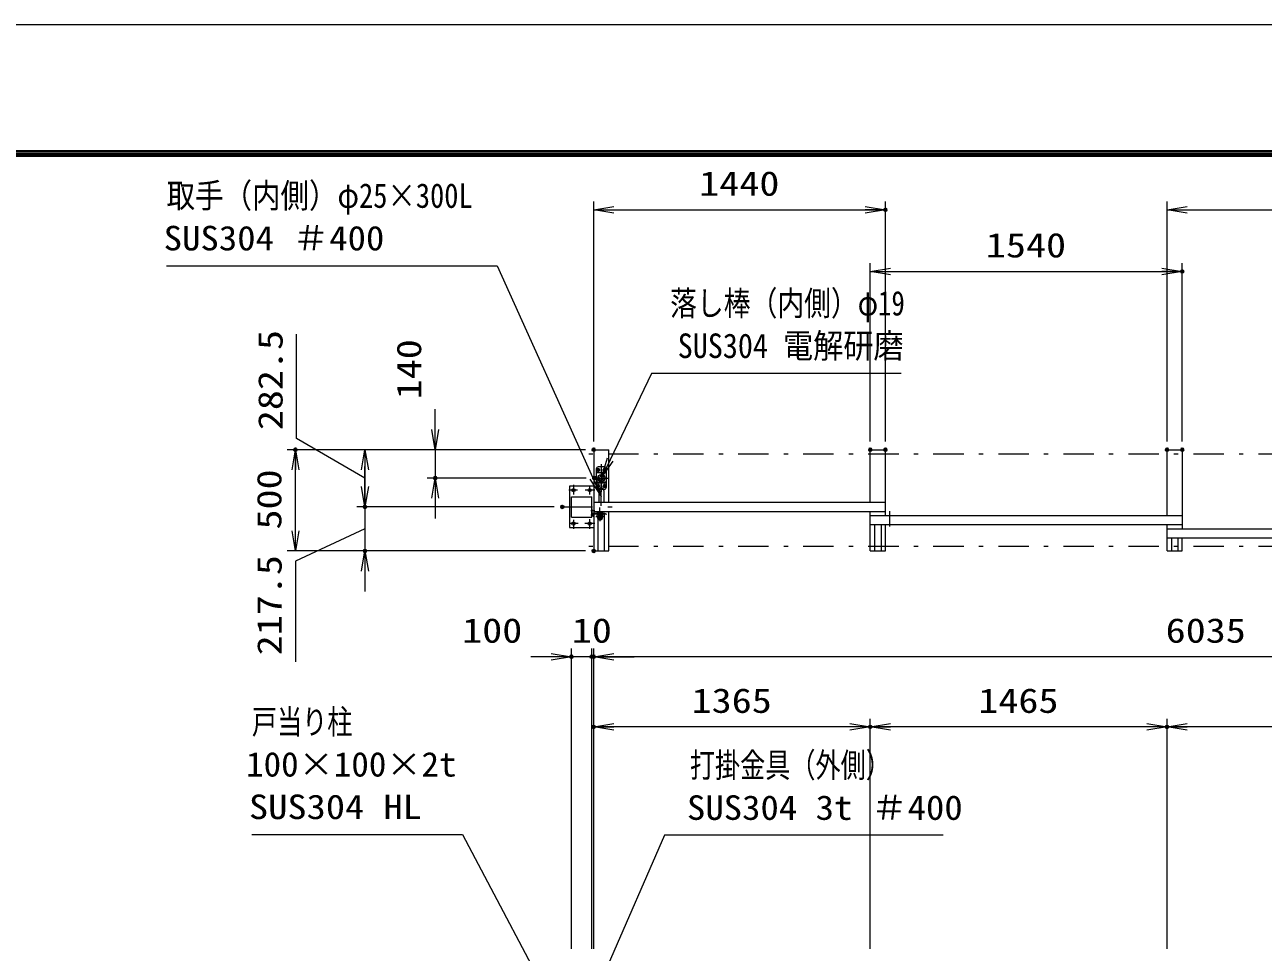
# Model space of a CAD drawing. Units: millimetres at full size. Extents: x -11880 to 11880, y -8400 to 8400.
# Drawn here: x -5545 to 568, y 3821 to 8400 of the extents above; entities that cross this region are included whole.
import ezdxf
from ezdxf.enums import TextEntityAlignment as Align

# ---------------------------------------------------------------- set-up
doc = ezdxf.new("R2010")
doc.units = ezdxf.units.MM
doc.header["$LTSCALE"] = 30
doc.header["$PDMODE"] = 32
doc.header["$PDSIZE"] = 15
for name, pattern in [('USER1', [10.7, 5, -2.5, 0.7, -2.5]), ('USER2', [2.7, 2, -0.7]), ('USER3', [9, 6, -0.75, 1.5, -0.75]), ('USER5', [160, 100, -20, 20, -20])]:
    doc.linetypes.add(name, pattern=pattern)
for name, color, linetype, lineweight in [('0-0_D-TTL', 7, 'Continuous', 18), ('0-1_外形線', 7, 'Continuous', 18), ('0-2_01', 4, 'Continuous', 18), ('0-3_軸線', 6, 'USER1', 18), ('0-4_隠れ線', 4, 'USER2', 18), ('0-8_寸法線', 3, 'Continuous', 18), ('0-9_0', 7, 'Continuous', 18)]:
    doc.layers.add(name, color=color, linetype=linetype, lineweight=lineweight)
doc.layers.add('0-A_DEFPOINTS', color=7, linetype='Continuous')
doc.styles.add('ＭＳ ゴシック', font='')
doc.styles.get('ＭＳ ゴシック').set_extended_font_data('MS Gothic')

# ---------------------------------------------------------------- blocks, each defined once
blk = doc.blocks.new('_OPEN')
at = {"layer": '0-9_0'}
blk.add_line((0, 0), (-30, 0), dxfattribs=at)
blk.add_lwpolyline([(-30, 5), (0, 0), (-30, -5)], dxfattribs=at)
blk = doc.blocks.new('A$C4093506B')
at = {"layer": '0-1_外形線'}
for p, q in [((-373.3, 0), (376.7, 0)), ((-373.3, -1755), (-373.3, 0)), ((376.7, -1755), (376.7, 0))]:
    blk.add_line(p, q, dxfattribs=at)
blk.add_arc((1.7, -1755), 375, 180, 0, dxfattribs=at)
at = {"layer": '0-3_軸線', "linetype": 'USER3'}
blk.add_line((1.7, 532.5), (1.7, -2662.5), dxfattribs=at)
blk = doc.blocks.new('PROFSP00FOS256')
at = {"layer": '0-1_外形線'}
blk.add_lwpolyline([(0, -225.2), (195, -112.6), (195, 112.6), (0, 225.2), (-195, 112.6), (-195, -112.6)], close=True, dxfattribs=at)
for start, end in [(0, 180), (180, 0)]:
    blk.add_arc((0, 0), 195, start, end, dxfattribs=at)
at = {"layer": '0-3_軸線'}
for p, q in [((-243.2, 0), (243.2, 0)), ((0, 243.2), (0, -243.2))]:
    blk.add_line(p, q, dxfattribs=at)
blk = doc.blocks.new('tedrtdyfdufu')
at = {"layer": '0-1_外形線'}
for p, q in [((-750, 1350), (-750, -1350)), ((750, 750), (-750, 750)), ((450, 1650), (-450, 1650)), ((750, -1350), (750, 1350)), ((750, -750), (-750, -750)), ((-450, -1650), (450, -1650))]:
    blk.add_line(p, q, dxfattribs=at)
blk.add_circle((0, 0), 525, dxfattribs=at)
for centre, start, end in [((-450, 1350), 90, 180), ((450, 1350), 0, 90), ((-450, -1350), 180, 270), ((450, -1350), 270, 0)]:
    blk.add_arc(centre, 300, start, end, dxfattribs=at)
at = {"layer": '0-3_軸線', "linetype": 'Continuous'}
for p, q in [((0, 2034.1), (0, -2034.1)), ((-1041.3, 0), (1041.3, 0)), ((-693.4, 1200), (-180.8, 1200)), ((171.6, 1200), (684.3, 1200)), ((-450, -929.1), (-450, -1505.8)), ((171.6, -1200), (684.3, -1200))]:
    blk.add_line(p, q, dxfattribs=at)
at = {"layer": '0-4_隠れ線'}
blk.add_line((750, -630), (-750, -630), dxfattribs=at)
blk.add_circle((0, 0), 315, dxfattribs=at)
at = {"layer": '0-9_0'}
for p in [(-450, 1200), (450, 1200), (-450, -1200), (450, -1200)]:
    blk.add_blockref('PROFSP00FOS256', p, dxfattribs=at)
blk = doc.blocks.new('_DOTSMALL')
at = {"layer": '0-9_0'}
blk.add_line((-1.875, 0), (1.875, 0), dxfattribs=at)
blk = doc.blocks.new('S174')
at = {"layer": '0-8_寸法線'}
for points in [[(15504651.3, -26421608.6), (15553589.7, -26421608.6), (15567786.9, -26453022.4), (15569022.4, -26455756.2)], [(15567331.3, -26453228.3), (15569022.4, -26455756.2), (15568242.5, -26452816.5)]]:
    blk.add_lwpolyline(points, dxfattribs=at)
at = {"layer": '0-8_寸法線', "color": 254, "style": 'ＭＳ ゴシック'}
for s, width, p in [('取手（内側）φ25×300L', 0.85, (15504651.3, -26414118.1)), ('SUS304 ＃400', 1.1, (15504219.3, -26420418.1))]:
    blk.add_text(s, height=3637, dxfattribs=dict(at, width=width)).set_placement(p, align=Align.BOTTOM_LEFT)
blk = doc.blocks.new('S175')
at = {"layer": '0-8_寸法線'}
for points in [[(15613430.2, -26437549.7), (15576443.8, -26437549.7), (15570318.8, -26450331.7), (15569022.4, -26453037.1)], [(15569867.9, -26450115.6), (15569022.4, -26453037.1), (15570769.7, -26450547.8)]]:
    blk.add_lwpolyline(points, dxfattribs=at)
at = {"layer": '0-8_寸法線', "color": 254, "style": 'ＭＳ ゴシック'}
for s, width, p in [('落し棒（内側）φ19', 0.8, (15579215.8, -26430059.1)), ('SUS304 電解研磨', 0.9, (15580339, -26436359.1))]:
    blk.add_text(s, height=3637, dxfattribs=dict(at, width=width)).set_placement(p, align=Align.BOTTOM_LEFT)
blk = doc.blocks.new('S181')
at = {"layer": '0-8_寸法線'}
for points in [[(15517279.6, -26505834.4), (15548477.2, -26505834.4), (15563331.5, -26533990), (15564731.4, -26536643.3)], [(15562889.3, -26534223.3), (15564731.4, -26536643.3), (15563773.8, -26533756.7)]]:
    blk.add_lwpolyline(points, dxfattribs=at)
at = {"layer": '0-8_寸法線', "color": 254, "style": 'ＭＳ ゴシック'}
for s, width, p in [('戸当り柱', 0.75, (15517279.6, -26492043.8)), ('100×100×2t', 1.05, (15516415.6, -26498343.8)), ('SUS304 HL', 1.15, (15516847.6, -26504643.8))]:
    blk.add_text(s, height=3637, dxfattribs=dict(at, width=width)).set_placement(p, align=Align.BOTTOM_LEFT)
blk = doc.blocks.new('S182')
at = {"layer": '0-8_寸法線'}
for points in [[(15619634.6, -26505949.9), (15578357, -26505949.9), (15570024.4, -26525098.2), (15568827.4, -26527849)], [(15569566, -26524898.7), (15568827.4, -26527849), (15570482.9, -26525297.7)]]:
    blk.add_lwpolyline(points, dxfattribs=at)
at = {"layer": '0-8_寸法線', "color": 254, "style": 'ＭＳ ゴシック'}
for s, width, p in [('打掛金具（外側）', 0.75, (15582137, -26498459.3)), ('SUS304 3t ＃400', 1.1, (15581705, -26504759.3))]:
    blk.add_text(s, height=3637, dxfattribs=dict(at, width=width)).set_placement(p, align=Align.BOTTOM_LEFT)

msp = doc.modelspace()

# ---------------------------------------------------------------- linework, layer by layer
at = {"layer": '0-0_D-TTL'}
for points in [[(-11880.5, -8400.08), (11879.5, -8400.08), (11879.5, 8399.92), (-11880.5, 8399.92)], [(-11116.79, 7779.35), (11115.78, 7779.35), (11115.78, -7777.79), (-11116.79, -7777.79)], [(-11109.72, 7772.28), (11108.71, 7772.28), (11108.71, -7770.72), (-11109.72, -7770.72)], [(-11102.65, 7765.21), (11101.64, 7765.21), (11101.64, -7763.65), (-11102.65, -7763.65)], [(-11095.58, 7758.13), (11094.57, 7758.13), (11094.57, -7756.58), (-11095.58, -7756.58)], [(-11088.5, 7751.06), (11087.5, 7751.06), (11087.5, -7749.51), (-11088.5, -7749.51)]]:
    msp.add_lwpolyline(points, close=True, dxfattribs=at)
at = {"layer": '0-1_外形線'}
for p, q in [((-2736.54, 6302.32), (-2736.54, 5802.32)), ((-2736.54, 6302.32), (-2661.54, 6302.32)), ((-2661.54, 6042.32), (-2661.54, 6302.32)), ((-1371.54, 6042.32), (-1371.54, 6302.32)), ((-1371.54, 6302.32), (-1296.54, 6302.32)), ((-1296.54, 5977.32), (-1296.54, 6302.32)), ((93.46, 5977.32), (93.46, 6302.32)), ((93.46, 6302.32), (168.46, 6302.32)), ((168.46, 6302.32), (168.46, 5912.32)), ((-2746.54, 5969.82), (-2746.54, 6069.82)), ((-2743.54, 6010.82), (-2746.54, 6010.82)), ((-2743.54, 5986.02), (-2743.54, 6010.82)), ((-2743.54, 5997.22), (-2743.54, 6006.42)), ((-1296.54, 6042.32), (-2736.54, 6042.32)), ((-2736.54, 5997.32), (-1296.54, 5997.32)), ((-2720.54, 5993.32), (-2720.54, 5997.32)), ((-2690.54, 5993.32), (-2720.54, 5993.32)), ((-2718.04, 5988.32), (-2718.04, 5993.32)), ((-2693.04, 5993.32), (-2693.04, 5988.32)), ((-2690.54, 5993.32), (-2690.54, 5997.32)), ((-2661.54, 5802.32), (-2661.54, 5997.32)), ((-1371.54, 5802.32), (-1371.54, 5997.32)), ((-2682.14, 5986.82), (-2740.54, 5986.82)), ((-2682.54, 5983.82), (-2740.54, 5983.82)), ((-2719.54, 5970.32), (-2719.54, 5979.32)), ((-2693.04, 5988.32), (-2718.04, 5988.32)), ((-2717.54, 5981.32), (-2711.54, 5981.32)), ((-2715.04, 5802.32), (-2715.04, 5960.04)), ((-2711.54, 5986.82), (-2711.54, 5988.32)), ((-2711.54, 5981.32), (-2711.54, 5983.82)), ((-2699.54, 5981.32), (-2711.54, 5981.32)), ((-2699.54, 5977.03), (-2711.54, 5977.03)), ((-2699.54, 5986.82), (-2699.54, 5988.32)), ((-2699.54, 5981.32), (-2699.54, 5983.82)), ((-2693.54, 5981.32), (-2699.54, 5981.32)), ((-2691.54, 5970.32), (-2691.54, 5979.32)), ((-2683.04, 5802.32), (-2683.04, 5983.82)), ((-2674.81, 5981.75), (-2682.54, 5983.82)), ((-2674.03, 5984.65), (-2682.14, 5986.82)), ((-2674.81, 5981.75), (-2674.03, 5984.65)), ((-1371.54, 5977.32), (168.46, 5977.32)), ((-1371.54, 5932.32), (168.46, 5932.32)), ((-1350.04, 5932.32), (-1350.04, 5802.32)), ((-1318.04, 5932.32), (-1318.04, 5802.32)), ((-1296.54, 5802.32), (-1296.54, 5932.32)), ((93.46, 5802.32), (93.46, 5932.32)), ((93.46, 5912.32), (1633.46, 5912.32)), ((93.46, 5867.32), (1633.46, 5867.32)), ((114.96, 5867.32), (114.96, 5802.32)), ((146.96, 5867.32), (146.96, 5802.32)), ((168.46, 5802.32), (168.46, 5867.32)), ((-2736.54, 5802.32), (-2661.54, 5802.32)), ((-1371.54, 5802.32), (-1296.54, 5802.32)), ((93.46, 5802.32), (168.46, 5802.32))]:
    msp.add_line(p, q, dxfattribs=at)
msp.add_circle((-2740.54, 5980.82), 3, dxfattribs=at)
for centre, radius, start, end in [((-2740.54, 5980.82), 6, 89.99999, 30), ((-2717.54, 5979.32), 2, 90, 180), ((-2705.54, 5970.32), 14, 180, 0), ((-2705.54, 5970.32), 9, 131.8103, 48.1897), ((-2693.54, 5979.32), 2, 0, 90)]:
    msp.add_arc(centre, radius, start, end, dxfattribs=at)
at = {"layer": '0-2_01', "linetype": 'USER5'}
for p, q in [((-2836.54, 6128.26), (-2836.54, 6080.58)), ((-2756.54, 6125.88), (-2756.54, 6080.58)), ((-2816.14, 6102.32), (-2859.05, 6102.32)), ((-2731.54, 6102.32), (-2778, 6102.32)), ((-2813.76, 5937.32), (-2856.66, 5937.32)), ((-2836.54, 5956.63), (-2836.54, 5911.34)), ((-2731.54, 5937.32), (-2780.38, 5937.32)), ((-2756.54, 5959.01), (-2756.54, 5911.34))]:
    msp.add_line(p, q, dxfattribs=at)
at = {"layer": '0-2_01', "color": 7}
for p, q in [((-2846.54, 5969.82), (-2846.54, 6069.82)), ((-2846.54, 6069.82), (-2746.54, 6069.82)), ((-2846.54, 5969.82), (-2746.54, 5969.82))]:
    msp.add_line(p, q, dxfattribs=at)
msp.add_lwpolyline([(-2736.54, 6122.32), (-2856.54, 6122.32), (-2856.54, 5917.32), (-2736.54, 5917.32)], dxfattribs=at)
for centre in [(-2836.54, 6102.32), (-2756.54, 6102.32), (-2836.54, 5937.32), (-2756.54, 5937.32)]:
    msp.add_circle(centre, 8, dxfattribs=at)
at = {"layer": '0-3_軸線'}
for p, q in [((5509.72, 6280.82), (-2820.41, 6280.82)), ((-2891.74, 6019.82), (-2632.23, 6019.82)), ((-1275.54, 5923.73), (-1275.54, 5999.34)), ((5509.72, 5823.82), (-2796.33, 5823.82))]:
    msp.add_line(p, q, dxfattribs=at)
at = {"layer": '0-3_軸線', "linetype": 'Continuous'}
for p, q in [((-2699.04, 6229.31), (-2699.04, 6093.7)), ((-2730.54, 6000.82), (-2750.54, 6000.82)), ((-2705.54, 5985.32), (-2705.54, 6017.39)), ((-2750.84, 5980.82), (-2732.24, 5980.82)), ((-2740.54, 5971.87), (-2740.54, 5988.47)), ((-2685.54, 5970.32), (-2725.54, 5970.32)), ((-2705.54, 5969.32), (-2705.54, 5984.32)), ((-2705.54, 5969.32), (-2705.54, 5948.94))]:
    msp.add_line(p, q, dxfattribs=at)
at = {"layer": '0-8_寸法線'}
for p, q in [((-2736.54, 6342.32), (-2736.54, 7526.69)), ((-1296.54, 6342.32), (-1296.54, 7526.69)), ((93.46, 6342.32), (93.46, 7526.69)), ((-2736.54, 7486.69), (-1296.54, 7486.69)), ((93.46, 7486.69), (1633.46, 7486.69)), ((-1371.54, 6342.32), (-1371.54, 7222.32)), ((168.46, 6342.32), (168.46, 7222.32)), ((-1371.54, 7182.32), (168.46, 7182.32)), ((-3519.02, 6402.32), (-3519.02, 6502.32)), ((-2776.54, 6302.32), (-4249.11, 6302.32)), ((-4209.11, 5802.32), (-4209.11, 6302.32)), ((-2776.54, 6302.32), (-3905.63, 6302.32)), ((-3865.63, 6302.32), (-3865.63, 6019.82)), ((-2776.54, 6302.32), (-3559.02, 6302.32)), ((-3519.02, 6302.32), (-3519.02, 6162.32)), ((-3865.63, 6119.82), (-3865.63, 6219.82)), ((-2773.9, 6162.32), (-3559.02, 6162.32)), ((-3519.02, 6062.32), (-3519.02, 5962.32)), ((-2931.74, 6019.82), (-3905.63, 6019.82)), ((-2931.74, 6019.82), (-3905.63, 6019.82)), ((-3865.63, 6019.82), (-3865.63, 5802.32)), ((-3865.63, 5919.82), (-3865.63, 5819.82)), ((-2776.54, 5802.32), (-4249.11, 5802.32)), ((-2776.54, 5802.32), (-3905.63, 5802.32)), ((-3865.63, 5702.32), (-3865.63, 5602.32)), ((-2846.54, 3837.59), (-2846.54, 5320.22)), ((-2746.54, 3837.59), (-2746.54, 5320.22)), ((-2746.54, 3837.59), (-2746.54, 5320.22)), ((-2736.54, 3837.59), (-2736.54, 5320.22)), ((-2736.54, 3837.59), (-2736.54, 5320.22)), ((-2946.54, 5280.22), (-3046.54, 5280.22)), ((-2746.54, 5280.22), (-2846.54, 5280.22)), ((-2736.54, 5280.22), (-2746.54, 5280.22)), ((3298.46, 5280.22), (-2736.54, 5280.22)), ((-2636.54, 5280.22), (-2536.54, 5280.22)), ((-2736.54, 3837.59), (-2736.54, 4973.92)), ((-1371.54, 3837.59), (-1371.54, 4973.92)), ((-1371.54, 3837.59), (-1371.54, 4973.92)), ((93.46, 3837.59), (93.46, 4973.92)), ((93.46, 3837.59), (93.46, 4973.92)), ((-1371.54, 4933.92), (-2736.54, 4933.92)), ((93.46, 4933.92), (-1371.54, 4933.92)), ((1558.46, 4933.92), (93.46, 4933.92))]:
    msp.add_line(p, q, dxfattribs=at)
for points in [[(-3865.63, 6161.07), (-4203.03, 6356.87), (-4203.03, 6872.07)], [(-3865.63, 5911.07), (-4207.75, 5751.15), (-4207.75, 5255.15)]]:
    msp.add_lwpolyline(points, dxfattribs=at)
at = {"layer": '0-A_DEFPOINTS'}
for p in [(-1296.54, 7486.69), (168.46, 7182.32), (-4209.11, 6302.32), (-2736.54, 6302.32), (-2736.54, 6302.32), (-1371.54, 6302.32), (-1296.54, 6302.32), (93.46, 6302.32), (168.46, 6302.32), (-3519.02, 6162.32), (-2733.9, 6162.32), (-3865.63, 6019.82), (-2891.74, 6019.82), (-3865.63, 5802.32), (-2736.54, 5802.32), (-2846.54, 5280.22), (-2746.54, 5280.22), (-2736.54, 5280.22), (-2736.54, 4933.92), (-1371.54, 4933.92), (93.46, 4933.92)]:
    msp.add_point(p, dxfattribs=at)

# ---------------------------------------------------------------- block references
at = {"layer": '0-1_外形線', "xscale": 0.03333333, "yscale": 0.03333333}
msp.add_blockref('tedrtdyfdufu', (-2699.04, 6162.32), dxfattribs=at)
at = {"layer": '0-1_外形線', "xscale": 0.03333333, "yscale": 0.03333333, "rotation": 180}
msp.add_blockref('A$C4093506B', (-2698.98, 6042.32), dxfattribs=at)
at = {"layer": '0-8_寸法線'}
for name, p, xscale, yscale in [('S174', (-521666.45, 887930.23), 0.03333333, 0.03333333), ('_OPEN', (-1296.54, 7486.69), 3.333333, 3.333333), ('_OPEN', (168.46, 7182.32), 3.333333, 3.333333), ('S175', (-521666.45, 887930.23), 0.03333333, 0.03333333), ('_OPEN', (-2846.54, 5280.22), 3.333333, 3.333333), ('_DOTSMALL', (-2746.54, 5280.22), 3.333333, 3.333333), ('S181', (-521666.45, 887930.23), 0.03333333, 0.03333333), ('_OPEN', (-1371.54, 4933.92), 3.333333, 3.333333), ('_OPEN', (93.46, 4933.92), 3.333333, 3.333333), ('S182', (-521666.45, 887930.23), 0.03333333, 0.03333333)]:
    msp.add_blockref(name, p, dxfattribs=dict(at, xscale=xscale, yscale=yscale))
at = {"layer": '0-8_寸法線', "xscale": 3.333333, "yscale": 3.333333}
for name, p, rotation in [('_OPEN', (-2736.54, 7486.69), 180), ('_OPEN', (93.46, 7486.69), 180), ('_OPEN', (-1371.54, 7182.32), 180), ('_OPEN', (-3519.02, 6302.32), 270), ('_OPEN', (-4209.11, 6302.32), 90), ('_OPEN', (-3865.63, 6302.32), 90), ('_OPEN', (-3865.63, 6019.82), 270), ('_OPEN', (-3865.63, 6019.82), 270), ('_OPEN', (-3519.02, 6162.32), 90), ('_OPEN', (-4209.11, 5802.32), 270), ('_OPEN', (-3865.63, 5802.32), 90), ('_DOTSMALL', (-2746.54, 5280.22), 180), ('_OPEN', (-2736.54, 5280.22), 180), ('_OPEN', (-2736.54, 5280.22), 180), ('_OPEN', (-2736.54, 4933.92), 180), ('_OPEN', (-1371.54, 4933.92), 180), ('_OPEN', (93.46, 4933.92), 180)]:
    msp.add_blockref(name, p, dxfattribs=dict(at, rotation=rotation))

# ---------------------------------------------------------------- texts
at = {"layer": '0-8_寸法線', "color": 254, "style": 'ＭＳ ゴシック', "width": 1.2}
for s, p in [('1440', (-2215.74, 7519.37)), ('1540', (-800.74, 7215.01)), ('100', (-3385.88, 5312.9)), ('10', (-2844.74, 5312.9)), ('6035', (86.56, 5312.9)), ('1365', (-2253.24, 4966.6)), ('1465', (-838.24, 4966.6))]:
    msp.add_text(s, height=121.2, dxfattribs=at).set_placement(p, align=Align.BOTTOM_LEFT)
for s, p in [('282.5', (-4235.72, 6398.47)), ('140', (-3551.71, 6550.8)), ('500', (-4241.8, 5908.32)), ('217.5', (-4240.44, 5287.15))]:
    msp.add_text(s, height=121.2, rotation=90, dxfattribs=at).set_placement(p, align=Align.BOTTOM_LEFT)

doc.saveas('drawing.dxf')
